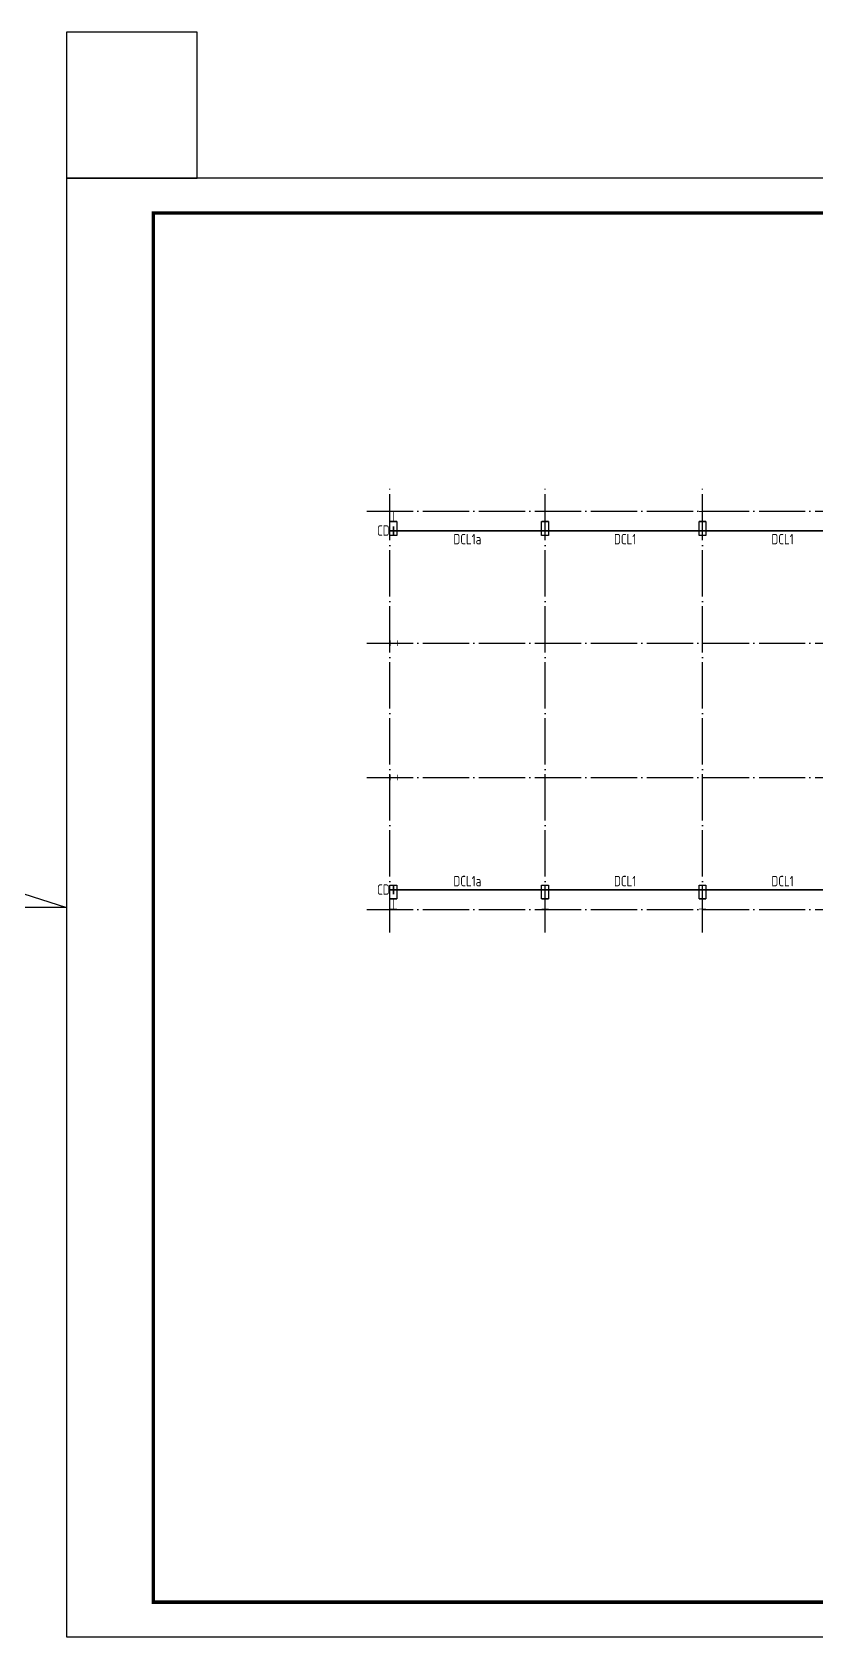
# Model space of a CAD drawing. Extents: x 9834882 to 10005569, y 1691670 to 2510806.
# Drawn here: x 9892635 to 9926492, y 2134857 to 2204169 of the extents above; entities that cross this region are included whole.
import ezdxf

# ---------------------------------------------------------------- set-up
doc = ezdxf.new("R2010")
doc.units = 0
doc.header["$LTSCALE"] = 1000
doc.header["$MEASUREMENT"] = 0
doc.linetypes.add('DASH', pattern=[0.35, 0.25, -0.1])
doc.linetypes.add('DOTE', pattern=[2.42, 2, -0.2, 0.02, -0.2])
for name, color, linetype in [('DCL', 6, 'CONTINUOUS'), ('DOTE', 8, 'DOTE'), ('PUB_TITLE', 4, 'CONTINUOUS'), ('柱', 2, 'CONTINUOUS')]:
    doc.layers.add(name, color=color, linetype=linetype)
doc.styles.add('TSSD_REIN', font='atssdeng.shx', dxfattribs={"width": 0.7, "bigfont": 'atssdchn.shx'})

msp = doc.modelspace()

# ---------------------------------------------------------------- hatches: boundary and pattern name
at = {"layer": '柱'}
for color, points in [(2, [(9908393.9, 2183478.5), (9908093.9, 2183478.5), (9908093.9, 2183446.5), (9908231.9, 2183446.5), (9908231.9, 2183060.5), (9908093.9, 2183060.5), (9908093.9, 2183028.5), (9908393.9, 2183028.5), (9908393.9, 2183060.5), (9908255.9, 2183060.5), (9908255.9, 2183446.5), (9908393.9, 2183446.5)]), (2, [(9914943.9, 2183478.5), (9914643.9, 2183478.5), (9914643.9, 2183446.5), (9914781.9, 2183446.5), (9914781.9, 2183060.5), (9914643.9, 2183060.5), (9914643.9, 2183028.5), (9914943.9, 2183028.5), (9914943.9, 2183060.5), (9914805.9, 2183060.5), (9914805.9, 2183446.5), (9914943.9, 2183446.5)]), (2, [(9921743.9, 2183478.5), (9921443.9, 2183478.5), (9921443.9, 2183446.5), (9921581.9, 2183446.5), (9921581.9, 2183060.5), (9921443.9, 2183060.5), (9921443.9, 2183028.5), (9921743.9, 2183028.5), (9921743.9, 2183060.5), (9921605.9, 2183060.5), (9921605.9, 2183446.5), (9921743.9, 2183446.5)]), (3, [(9908093.9, 2177898.5), (9908093.9, 2177658.5), (9908125.9, 2177658.5), (9908125.9, 2177766.5), (9908411.9, 2177766.5), (9908411.9, 2177658.5), (9908443.9, 2177658.5), (9908443.9, 2177898.5), (9908411.9, 2177898.5), (9908411.9, 2177790.5), (9908125.9, 2177790.5), (9908125.9, 2177898.5)]), (3, [(9908093.9, 2172098.5), (9908093.9, 2171858.5), (9908125.9, 2171858.5), (9908125.9, 2171966.5), (9908411.9, 2171966.5), (9908411.9, 2171858.5), (9908443.9, 2171858.5), (9908443.9, 2172098.5), (9908411.9, 2172098.5), (9908411.9, 2171990.5), (9908125.9, 2171990.5), (9908125.9, 2172098.5)]), (2, [(9908393.9, 2166278.5), (9908093.9, 2166278.5), (9908093.9, 2166310.5), (9908231.9, 2166310.5), (9908231.9, 2166696.5), (9908093.9, 2166696.5), (9908093.9, 2166728.5), (9908393.9, 2166728.5), (9908393.9, 2166696.5), (9908255.9, 2166696.5), (9908255.9, 2166310.5), (9908393.9, 2166310.5)]), (2, [(9914943.9, 2166278.5), (9914643.9, 2166278.5), (9914643.9, 2166310.5), (9914781.9, 2166310.5), (9914781.9, 2166696.5), (9914643.9, 2166696.5), (9914643.9, 2166728.5), (9914943.9, 2166728.5), (9914943.9, 2166696.5), (9914805.9, 2166696.5), (9914805.9, 2166310.5), (9914943.9, 2166310.5)]), (2, [(9921743.9, 2166278.5), (9921443.9, 2166278.5), (9921443.9, 2166310.5), (9921581.9, 2166310.5), (9921581.9, 2166696.5), (9921443.9, 2166696.5), (9921443.9, 2166728.5), (9921743.9, 2166728.5), (9921743.9, 2166696.5), (9921605.9, 2166696.5), (9921605.9, 2166310.5), (9921743.9, 2166310.5)])]:
    msp.add_hatch(color=color, dxfattribs=at).paths.add_polyline_path(points)

# ---------------------------------------------------------------- linework, layer by layer
at = {"layer": 'DCL', "linetype": 'DASH', "ltscale": 2, "const_width": 75}
for points in [[(9908093.9, 2182628.5), (9962293.9, 2182628.5)], [(9908093.9, 2167128.5), (9962293.9, 2167128.5)]]:
    msp.add_lwpolyline(points, dxfattribs=at)
at = {"layer": 'DCL', "ltscale": 0.05}
for points in [[(9908093.9, 2183028.5), (9908393.9, 2183028.5), (9908393.9, 2182428.5), (9908093.9, 2182428.5)], [(9914643.9, 2183028.5), (9914943.9, 2183028.5), (9914943.9, 2182428.5), (9914643.9, 2182428.5)], [(9921443.9, 2183028.5), (9921743.9, 2183028.5), (9921743.9, 2182428.5), (9921443.9, 2182428.5)], [(9908093.9, 2167328.5), (9908393.9, 2167328.5), (9908393.9, 2166728.5), (9908093.9, 2166728.5)], [(9914643.9, 2167328.5), (9914943.9, 2167328.5), (9914943.9, 2166728.5), (9914643.9, 2166728.5)], [(9921443.9, 2167328.5), (9921743.9, 2167328.5), (9921743.9, 2166728.5), (9921443.9, 2166728.5)]]:
    msp.add_lwpolyline(points, close=True, dxfattribs=at)
at = {"layer": 'DCL', "color": 5, "ltscale": 2, "const_width": 75}
for points in [[(9908243.9, 2182428.5), (9908243.9, 2182828.5)], [(9908243.9, 2167328.5), (9908243.9, 2166928.5)]]:
    msp.add_lwpolyline(points, dxfattribs=at)
at = {"layer": 'DOTE'}
for p, q in [((9908093.9, 2165278.5), (9908093.9, 2184478.5)), ((9914793.9, 2165278.5), (9914793.9, 2184478.5)), ((9921593.9, 2165278.5), (9921593.9, 2184478.5)), ((9907093.9, 2183478.5), (9963293.9, 2183478.5)), ((9907093.9, 2177778.5), (9963293.9, 2177778.5)), ((9907093.9, 2171978.5), (9963293.9, 2171978.5)), ((9907093.9, 2166278.5), (9963293.9, 2166278.5))]:
    msp.add_line(p, q, dxfattribs=at)
at = {"layer": 'PUB_TITLE', "color": 1}
msp.add_lwpolyline([(9894118.6, 2197857), (9899762.1, 2197857), (9899762.1, 2204169.5), (9894118.6, 2204169.5)], close=True, dxfattribs=at)
at = {"layer": 'PUB_TITLE'}
msp.add_lwpolyline([(9894118.6, 2134857), (9983218.6, 2134857), (9983218.6, 2197857), (9894118.6, 2197857)], close=True, dxfattribs=at)
at = {"layer": 'PUB_TITLE', "const_width": 150}
msp.add_lwpolyline([(9897868.6, 2136357), (9981718.6, 2136357), (9981718.6, 2196357), (9897868.6, 2196357)], close=True, dxfattribs=at)
at = {"layer": 'PUB_TITLE', "color": 6}
msp.add_lwpolyline([(9885565.6, 2169089.7), (9894118.6, 2166357), (9834882.1, 2166357)], dxfattribs=at)
at = {"layer": '柱', "color": 2, "const_width": 5}
for points in [[(9908393.9, 2183478.5), (9908093.9, 2183478.5), (9908093.9, 2183446.5), (9908231.9, 2183446.5), (9908231.9, 2183060.5), (9908093.9, 2183060.5), (9908093.9, 2183028.5), (9908393.9, 2183028.5), (9908393.9, 2183060.5), (9908255.9, 2183060.5), (9908255.9, 2183446.5), (9908393.9, 2183446.5)], [(9914943.9, 2183478.5), (9914643.9, 2183478.5), (9914643.9, 2183446.5), (9914781.9, 2183446.5), (9914781.9, 2183060.5), (9914643.9, 2183060.5), (9914643.9, 2183028.5), (9914943.9, 2183028.5), (9914943.9, 2183060.5), (9914805.9, 2183060.5), (9914805.9, 2183446.5), (9914943.9, 2183446.5)], [(9921743.9, 2183478.5), (9921443.9, 2183478.5), (9921443.9, 2183446.5), (9921581.9, 2183446.5), (9921581.9, 2183060.5), (9921443.9, 2183060.5), (9921443.9, 2183028.5), (9921743.9, 2183028.5), (9921743.9, 2183060.5), (9921605.9, 2183060.5), (9921605.9, 2183446.5), (9921743.9, 2183446.5)], [(9908393.9, 2166278.5), (9908093.9, 2166278.5), (9908093.9, 2166310.5), (9908231.9, 2166310.5), (9908231.9, 2166696.5), (9908093.9, 2166696.5), (9908093.9, 2166728.5), (9908393.9, 2166728.5), (9908393.9, 2166696.5), (9908255.9, 2166696.5), (9908255.9, 2166310.5), (9908393.9, 2166310.5)], [(9914943.9, 2166278.5), (9914643.9, 2166278.5), (9914643.9, 2166310.5), (9914781.9, 2166310.5), (9914781.9, 2166696.5), (9914643.9, 2166696.5), (9914643.9, 2166728.5), (9914943.9, 2166728.5), (9914943.9, 2166696.5), (9914805.9, 2166696.5), (9914805.9, 2166310.5), (9914943.9, 2166310.5)], [(9921743.9, 2166278.5), (9921443.9, 2166278.5), (9921443.9, 2166310.5), (9921581.9, 2166310.5), (9921581.9, 2166696.5), (9921443.9, 2166696.5), (9921443.9, 2166728.5), (9921743.9, 2166728.5), (9921743.9, 2166696.5), (9921605.9, 2166696.5), (9921605.9, 2166310.5), (9921743.9, 2166310.5)]]:
    msp.add_lwpolyline(points, close=True, dxfattribs=at)
at = {"layer": '柱', "color": 3, "const_width": 5}
for points in [[(9908093.9, 2177898.5), (9908093.9, 2177658.5), (9908125.9, 2177658.5), (9908125.9, 2177766.5), (9908411.9, 2177766.5), (9908411.9, 2177658.5), (9908443.9, 2177658.5), (9908443.9, 2177898.5), (9908411.9, 2177898.5), (9908411.9, 2177790.5), (9908125.9, 2177790.5), (9908125.9, 2177898.5)], [(9908093.9, 2172098.5), (9908093.9, 2171858.5), (9908125.9, 2171858.5), (9908125.9, 2171966.5), (9908411.9, 2171966.5), (9908411.9, 2171858.5), (9908443.9, 2171858.5), (9908443.9, 2172098.5), (9908411.9, 2172098.5), (9908411.9, 2171990.5), (9908125.9, 2171990.5), (9908125.9, 2172098.5)]]:
    msp.add_lwpolyline(points, close=True, dxfattribs=at)

# ---------------------------------------------------------------- texts
at = {"layer": 'DCL', "color": 5, "ltscale": 0.05, "style": 'TSSD_REIN', "width": 0.8}
for p in [(9907537.3, 2182416.5), (9907537.3, 2166907.7)]:
    msp.add_text('CD', height=450, dxfattribs=at).set_placement(p)
at = {"layer": 'DCL', "ltscale": 0.05, "style": 'TSSD_REIN', "width": 0.8}
for s, p in [('DCL1a', (9910834.1, 2182047.1)), ('DCL1', (9917770.9, 2182047.1)), ('DCL1', (9924570.9, 2182047.1)), ('DCL1a', (9910834.1, 2167277.1)), ('DCL1', (9917770.9, 2167277.1)), ('DCL1', (9924570.9, 2167277.1))]:
    msp.add_text(s, height=450, dxfattribs=at).set_placement(p)

doc.saveas('drawing.dxf')
